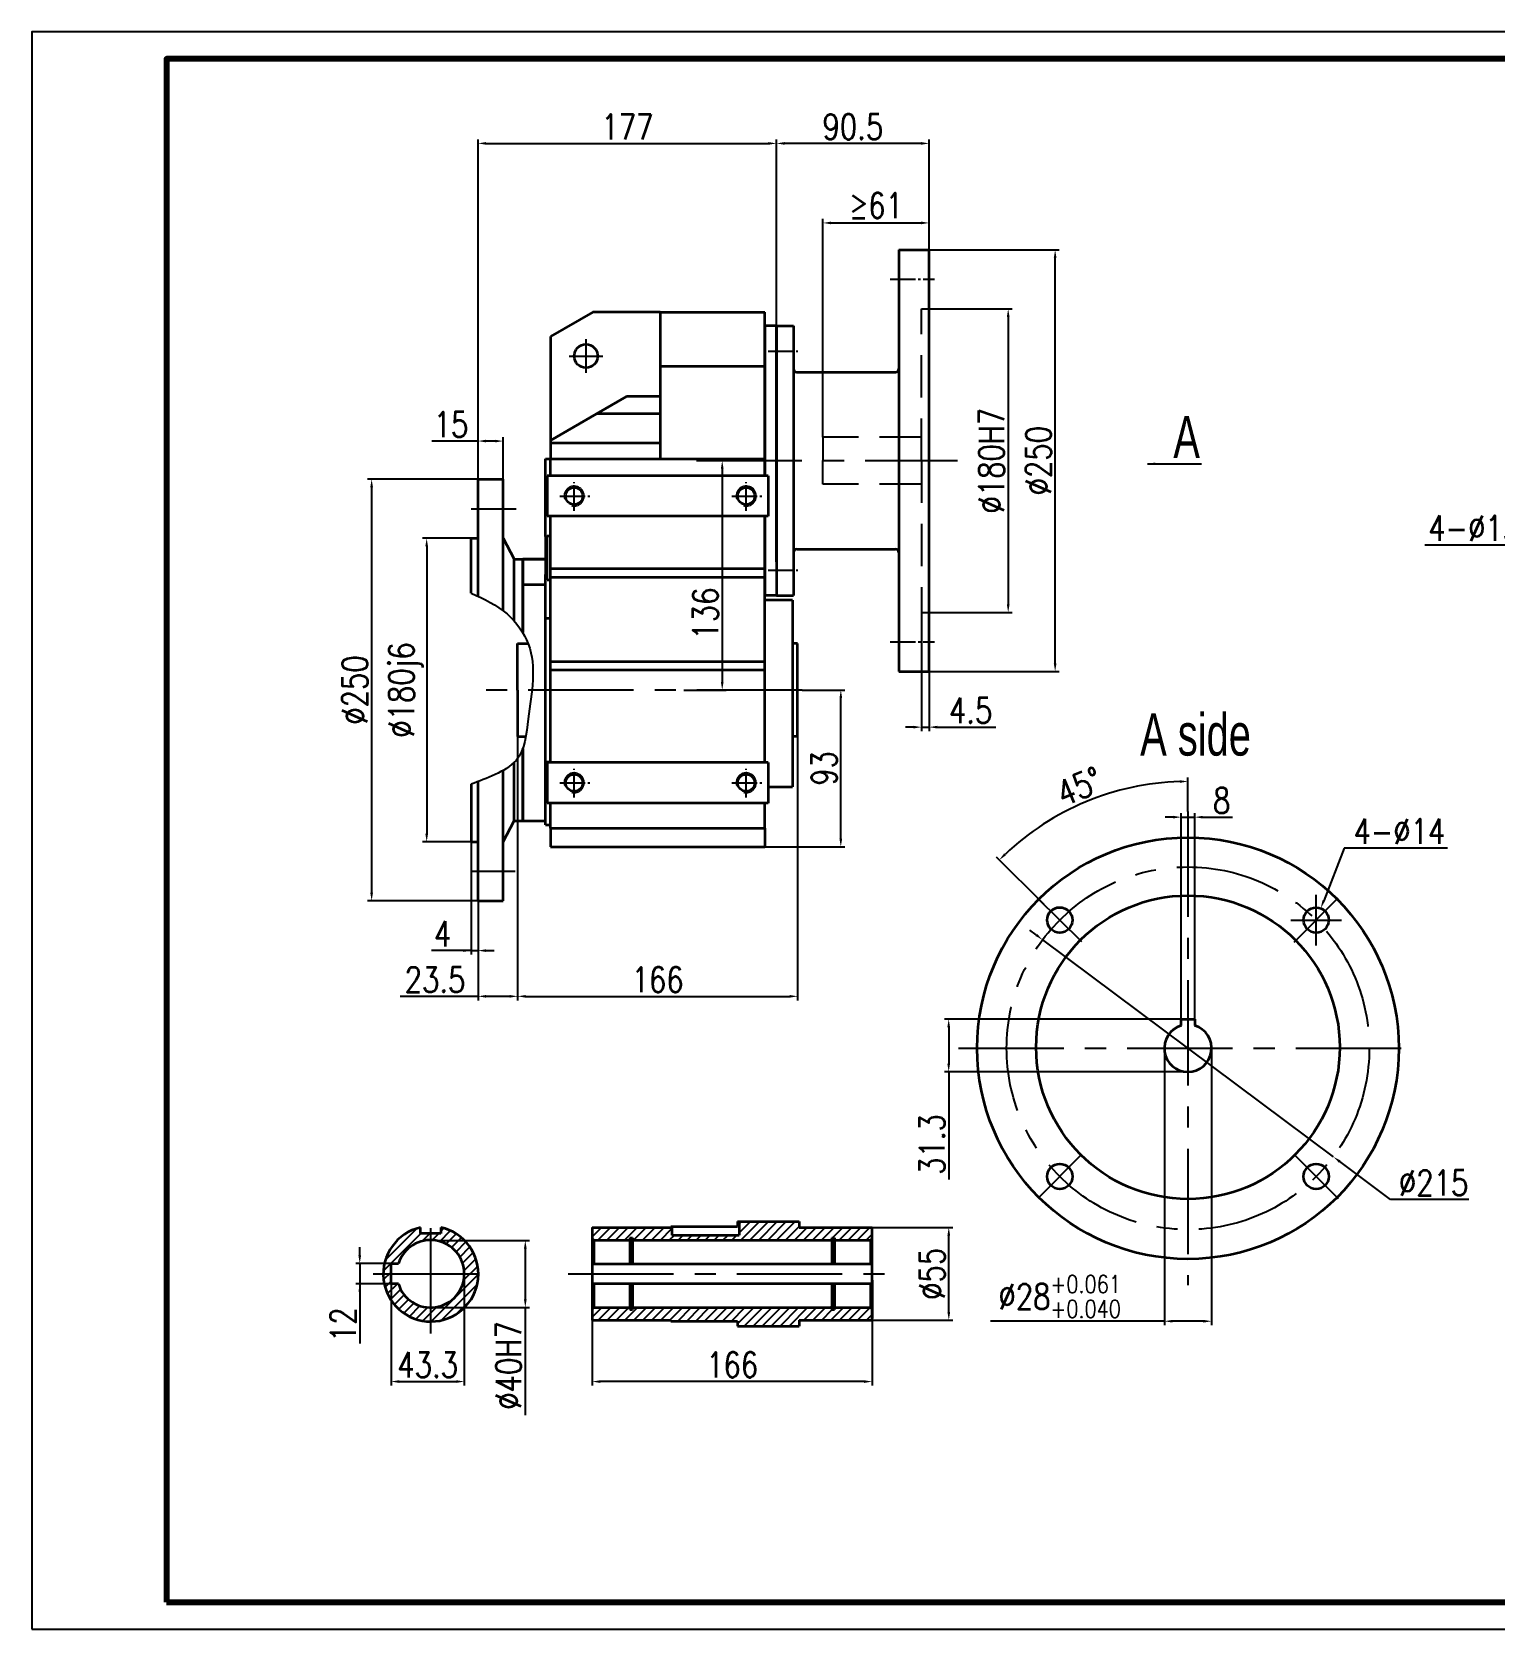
# Model space of a CAD drawing. Header units: millimetres. Extents: x 13353 to 14923, y -2887 to -1698.
# Drawn here: x 13353 to 14220, y -2645 to -1698 of the extents above; entities that cross this region are included whole.
import ezdxf

# ---------------------------------------------------------------- set-up
doc = ezdxf.new("R2010")
doc.units = ezdxf.units.MM
doc.header["$LTSCALE"] = 100
for name, pattern in [('CENTER', [2, 1.25, -0.25, 0.25, -0.25]), ('DASHED', [0.75, 0.5, -0.25]), ('EB_DASHDOT', [39, 30, -3, 3, -3]), ('HIDDEN', [1.905, 1.27, -0.635])]:
    doc.linetypes.add(name, pattern=pattern)
doc.layers.get('0').update_dxf_attribs({"lineweight": 35})
doc.layers.add('1轮廓实线层', color=7, linetype='Continuous', lineweight=35)
doc.layers.add('图眶', color=5, linetype='Continuous', lineweight=80)
for name, color, linetype in [('3中心线层', 1, 'CENTER'), ('4虚线层', 6, 'DASHED'), ('7标注层', 4, 'Continuous'), ('CAXA1', 1, 'EB_DASHDOT'), ('dim', 7, 'Continuous')]:
    doc.layers.add(name, color=color, linetype=linetype)
doc.styles.get("Standard").update_dxf_attribs({"font": 'thenor.shx', "width": 0.707, "bigfont": 'hztxt.shx'})
doc.styles.add('TH_GBDIM', font='romans.shx', dxfattribs={"width": 0.8, "bigfont": 'gbcbig.shx'})
doc.dimstyles.new('TH_GBDIM', dxfattribs={"dimscale": 6, "dimtxt": 2.5, "dimasz": 0.8, "dimexe": 0.4, "dimexo": 0, "dimgap": 0.4, "dimtad": 1, "dimdec": 1, "dimdsep": 46, "dimtxsty": 'TH_GBDIM', "dimcen": 2.5, "dimclrd": 130, "dimclre": 130, "dimclrt": 3, "dimadec": 0, "dimazin": 0, "dimtfac": 0.714286, "dimtdec": 1, "dimtmove": 0, "dimatfit": 3, "dimfxl": 1, "dimtolj": 1, "dimtzin": 0, "dimlwd": -1, "dimlwe": -1, "dimarcsym": 0})

# ---------------------------------------------------------------- blocks, each defined once
blk = doc.blocks.new('*D30')
at = {"layer": '7标注层', "color": 130}
for p, q in [((13640.79, -2115.37), (13640.79, -2271.9)), ((13806.79, -2115.37), (13806.79, -2271.9)), ((13645.59, -2269.5), (13801.99, -2269.5))]:
    blk.add_line(p, q, dxfattribs=at)
for points in [[(13645.59, -2268.7), (13645.59, -2270.3), (13640.79, -2269.5)], [(13801.99, -2270.3), (13801.99, -2268.7), (13806.79, -2269.5)]]:
    blk.add_solid(points, dxfattribs=at)
at = {"layer": 'Defpoints', "color": 0}
for p in [(13640.79, -2115.37), (13806.79, -2115.37), (13806.79, -2269.5)]:
    blk.add_point(p, dxfattribs=at)
at = {"layer": '7标注层', "color": 3, "insert": (13723.79, -2259.6), "char_height": 15, "attachment_point": 5, "style": 'TH_GBDIM'}
blk.add_mtext('\\A1;166', dxfattribs=at)
blk = doc.blocks.new('*D31')
at = {"layer": '7标注层', "color": 130}
for p, q in [((13809.56, -2087.87), (13834.8, -2087.87)), ((13832.4, -2176.07), (13832.4, -2092.67)), ((13787.29, -2180.87), (13834.8, -2180.87))]:
    blk.add_line(p, q, dxfattribs=at)
for points in [[(13833.2, -2092.67), (13831.6, -2092.67), (13832.4, -2087.87)], [(13831.6, -2176.07), (13833.2, -2176.07), (13832.4, -2180.87)]]:
    blk.add_solid(points, dxfattribs=at)
at = {"layer": 'Defpoints', "color": 0}
for p in [(13809.56, -2087.87), (13832.4, -2087.87), (13787.29, -2180.87)]:
    blk.add_point(p, dxfattribs=at)
at = {"layer": '7标注层', "color": 3, "insert": (13822.5, -2134.37), "char_height": 15, "attachment_point": 5, "rotation": 90, "style": 'TH_GBDIM'}
blk.add_mtext('\\A1;93', dxfattribs=at)
blk = doc.blocks.new('*D32')
at = {"layer": '7标注层', "color": 130}
for p, q in [((13755.05, -1951.87), (13764.49, -1951.87)), ((13762.09, -1956.67), (13762.09, -2083.07)), ((13739.31, -2087.87), (13764.49, -2087.87))]:
    blk.add_line(p, q, dxfattribs=at)
for points in [[(13762.89, -1956.67), (13761.29, -1956.67), (13762.09, -1951.87)], [(13761.29, -2083.07), (13762.89, -2083.07), (13762.09, -2087.87)]]:
    blk.add_solid(points, dxfattribs=at)
at = {"layer": 'Defpoints', "color": 0}
for p in [(13755.05, -1951.87), (13739.31, -2087.87), (13762.09, -2087.87)]:
    blk.add_point(p, dxfattribs=at)
at = {"layer": '7标注层', "color": 3, "insert": (13752.19, -2042.53), "char_height": 15, "attachment_point": 5, "rotation": 90, "style": 'TH_GBDIM'}
blk.add_mtext('\\A1;136', dxfattribs=at)
blk = doc.blocks.new('*D33')
at = {"layer": '7标注层', "color": 130}
for p, q in [((14178.75, -2001.77), (14254.87, -2001.77)), ((14254.87, -2001.77), (14276.71, -2008.47)), ((14294.21, -2013.83), (14281.3, -2009.87)), ((14298.8, -2015.23), (14303.39, -2016.64))]:
    blk.add_line(p, q, dxfattribs=at)
for points in [[(14276.48, -2009.23), (14276.95, -2007.7), (14281.3, -2009.87)], [(14299.04, -2014.47), (14298.57, -2016), (14294.21, -2013.83)]]:
    blk.add_solid(points, dxfattribs=at)
at = {"layer": 'Defpoints', "color": 0}
for p in [(14281.3, -2009.87), (14294.21, -2013.83)]:
    blk.add_point(p, dxfattribs=at)
at = {"layer": '7标注层', "color": 3, "insert": (14215.61, -1991.87), "char_height": 15, "attachment_point": 5, "style": 'TH_GBDIM'}
blk.add_mtext('\\A1;4-∅13.5', dxfattribs=at)
blk = doc.blocks.new('_Closed')
at = {"color": 0, "linetype": 'ByBlock', "lineweight": -2}
for p, q in [((-1, 0.17), (0, 0)), ((-1, 0.17), (-1, -0.17)), ((0, 0), (-1, -0.17)), ((0, 0), (-1, 0))]:
    blk.add_line(p, q, dxfattribs=at)
blk = doc.blocks.new('*D35')
at = {"layer": '7标注层', "color": 130}
for p, q in [((13640.79, -2115.37), (13640.79, -2271.9)), ((13617.29, -2212.87), (13617.29, -2271.9)), ((13617.29, -2269.5), (13571.12, -2269.5)), ((13635.99, -2269.5), (13622.09, -2269.5))]:
    blk.add_line(p, q, dxfattribs=at)
for points in [[(13622.09, -2268.7), (13622.09, -2270.3), (13617.29, -2269.5)], [(13635.99, -2270.3), (13635.99, -2268.7), (13640.79, -2269.5)]]:
    blk.add_solid(points, dxfattribs=at)
at = {"layer": 'Defpoints', "color": 0}
for p in [(13640.79, -2115.37), (13617.29, -2212.87), (13617.29, -2269.5)]:
    blk.add_point(p, dxfattribs=at)
at = {"layer": '7标注层', "color": 3, "insert": (13591.8, -2259.6), "char_height": 15, "attachment_point": 5, "style": 'TH_GBDIM'}
blk.add_mtext('\\A1;23.5', dxfattribs=at)
blk = doc.blocks.new('*D36')
at = {"layer": '7标注层', "color": 130}
for p, q in [((13613.29, -2177.87), (13613.29, -2244.78)), ((13617.29, -2212.87), (13617.29, -2244.78)), ((13613.29, -2242.38), (13589.65, -2242.38)), ((13608.49, -2242.38), (13603.69, -2242.38)), ((13613.29, -2242.38), (13617.29, -2242.38)), ((13622.09, -2242.38), (13626.89, -2242.38))]:
    blk.add_line(p, q, dxfattribs=at)
for points in [[(13608.49, -2243.18), (13608.49, -2241.58), (13613.29, -2242.38)], [(13622.09, -2241.58), (13622.09, -2243.18), (13617.29, -2242.38)]]:
    blk.add_solid(points, dxfattribs=at)
at = {"layer": 'Defpoints', "color": 0}
for p in [(13613.29, -2177.87), (13617.29, -2212.87), (13617.29, -2242.38)]:
    blk.add_point(p, dxfattribs=at)
at = {"layer": '7标注层', "color": 3, "insert": (13596.34, -2232.48), "char_height": 15, "attachment_point": 5, "style": 'TH_GBDIM'}
blk.add_mtext('\\A1;4', dxfattribs=at)
blk = doc.blocks.new('*D37')
at = {"layer": '7标注层', "color": 130}
for p, q in [((13617.29, -1962.87), (13551.82, -1962.87)), ((13554.22, -1967.67), (13554.22, -2208.07)), ((13617.29, -2212.87), (13551.82, -2212.87))]:
    blk.add_line(p, q, dxfattribs=at)
for points in [[(13555.02, -1967.67), (13553.42, -1967.67), (13554.22, -1962.87)], [(13553.42, -2208.07), (13555.02, -2208.07), (13554.22, -2212.87)]]:
    blk.add_solid(points, dxfattribs=at)
at = {"layer": 'Defpoints', "color": 0}
for p in [(13617.29, -1962.87), (13554.22, -2212.87), (13617.29, -2212.87)]:
    blk.add_point(p, dxfattribs=at)
at = {"layer": '7标注层', "color": 3, "insert": (13544.32, -2087.87), "char_height": 15, "attachment_point": 5, "rotation": 90, "style": 'TH_GBDIM'}
blk.add_mtext('\\A1;%%c250', dxfattribs=at)
blk = doc.blocks.new('*D210')
at = {"layer": '7标注层', "color": 130}
for p, q in [((13613.29, -1997.87), (13584.45, -1997.87)), ((13586.85, -2002.67), (13586.85, -2173.07)), ((13613.29, -2177.87), (13584.45, -2177.87))]:
    blk.add_line(p, q, dxfattribs=at)
for points in [[(13587.65, -2002.67), (13586.05, -2002.67), (13586.85, -1997.87)], [(13586.05, -2173.07), (13587.65, -2173.07), (13586.85, -2177.87)]]:
    blk.add_solid(points, dxfattribs=at)
at = {"layer": 'Defpoints', "color": 0}
for p in [(13613.29, -1997.87), (13586.85, -2177.87), (13613.29, -2177.87)]:
    blk.add_point(p, dxfattribs=at)
at = {"layer": '7标注层', "color": 3, "insert": (13574.45, -2087.87), "char_height": 15, "attachment_point": 5, "rotation": 90, "style": 'TH_GBDIM'}
blk.add_mtext('\\A1;%%c180{}{j6{\\H0.7x;}{}}', dxfattribs=at)
blk = doc.blocks.new('*D40')
at = {"layer": '7标注层', "color": 130}
for p, q in [((13617.29, -1940.27), (13589.97, -1940.27)), ((13617.29, -1962.87), (13617.29, -1937.87)), ((13627.49, -1940.27), (13622.09, -1940.27)), ((13632.29, -1962.87), (13632.29, -1937.87))]:
    blk.add_line(p, q, dxfattribs=at)
for points in [[(13622.09, -1939.47), (13622.09, -1941.07), (13617.29, -1940.27)], [(13627.49, -1941.07), (13627.49, -1939.47), (13632.29, -1940.27)]]:
    blk.add_solid(points, dxfattribs=at)
at = {"layer": 'Defpoints', "color": 0}
for p in [(13617.29, -1940.27), (13617.29, -1962.87), (13632.29, -1962.87)]:
    blk.add_point(p, dxfattribs=at)
at = {"layer": '7标注层', "color": 3, "insert": (13601.23, -1930.37), "char_height": 15, "attachment_point": 5, "style": 'TH_GBDIM'}
blk.add_mtext('\\A1;15', dxfattribs=at)
blk = doc.blocks.new('*D64')
at = {"layer": '7标注层', "color": 130}
for p, q in [((13684.98, -2461.51), (13684.98, -2500.3)), ((13850.98, -2461.51), (13850.98, -2500.3)), ((13846.18, -2497.9), (13689.78, -2497.9))]:
    blk.add_line(p, q, dxfattribs=at)
for points in [[(13689.78, -2497.1), (13689.78, -2498.7), (13684.98, -2497.9)], [(13846.18, -2498.7), (13846.18, -2497.1), (13850.98, -2497.9)]]:
    blk.add_solid(points, dxfattribs=at)
at = {"layer": 'Defpoints', "color": 0}
for p in [(13684.98, -2461.51), (13850.98, -2461.51), (13684.98, -2497.9)]:
    blk.add_point(p, dxfattribs=at)
at = {"layer": '7标注层', "color": 3, "insert": (13767.98, -2488), "char_height": 15, "attachment_point": 5, "style": 'TH_GBDIM'}
blk.add_mtext('\\A1;166', dxfattribs=at)
blk = doc.blocks.new('*D132')
at = {"layer": '7标注层', "color": 130}
for p, q in [((13592.35, -2414.26), (13647.73, -2414.26)), ((13645.33, -2419.06), (13645.33, -2449.21)), ((13589.16, -2454.01), (13647.73, -2454.01)), ((13645.33, -2454.01), (13645.33, -2517.89))]:
    blk.add_line(p, q, dxfattribs=at)
for points in [[(13646.13, -2419.06), (13644.53, -2419.06), (13645.33, -2414.26)], [(13644.53, -2449.21), (13646.13, -2449.21), (13645.33, -2454.01)]]:
    blk.add_solid(points, dxfattribs=at)
at = {"layer": 'Defpoints', "color": 0}
for p in [(13592.35, -2414.26), (13589.16, -2454.01), (13645.33, -2454.01)]:
    blk.add_point(p, dxfattribs=at)
at = {"layer": '7标注层', "color": 3, "insert": (13635.43, -2488.35), "char_height": 15, "attachment_point": 5, "rotation": 90, "style": 'TH_GBDIM'}
blk.add_mtext('\\A1;%%c40{}{H7{\\H0.7x;}{}}', dxfattribs=at)
blk = doc.blocks.new('*D66')
at = {"layer": '7标注层', "color": 130}
for p, q in [((13547.17, -2423.09), (13547.17, -2418.29)), ((13567.59, -2427.89), (13544.77, -2427.89)), ((13547.17, -2427.89), (13547.17, -2439.89)), ((13567.91, -2439.89), (13544.77, -2439.89)), ((13547.17, -2439.89), (13547.17, -2475.42)), ((13547.17, -2444.69), (13547.17, -2449.49))]:
    blk.add_line(p, q, dxfattribs=at)
for points in [[(13546.37, -2423.09), (13547.97, -2423.09), (13547.17, -2427.89)], [(13547.97, -2444.69), (13546.37, -2444.69), (13547.17, -2439.89)]]:
    blk.add_solid(points, dxfattribs=at)
at = {"layer": 'Defpoints', "color": 0}
for p in [(13567.59, -2427.89), (13547.17, -2439.89), (13567.91, -2439.89)]:
    blk.add_point(p, dxfattribs=at)
at = {"layer": '7标注层', "color": 3, "insert": (13537.27, -2464.16), "char_height": 15, "attachment_point": 5, "rotation": 90, "style": 'TH_GBDIM'}
blk.add_mtext('\\A1;12{}{}', dxfattribs=at)
blk = doc.blocks.new('*D147')
at = {"layer": '7标注层', "color": 130}
for p, q in [((13565.76, -2437.14), (13565.76, -2500.3)), ((13609.16, -2434.59), (13609.16, -2500.3)), ((13570.56, -2497.9), (13604.36, -2497.9))]:
    blk.add_line(p, q, dxfattribs=at)
for points in [[(13570.56, -2497.1), (13570.56, -2498.7), (13565.76, -2497.9)], [(13604.36, -2498.7), (13604.36, -2497.1), (13609.16, -2497.9)]]:
    blk.add_solid(points, dxfattribs=at)
at = {"layer": 'Defpoints', "color": 0}
for p in [(13565.76, -2437.14), (13609.16, -2434.59), (13609.16, -2497.9)]:
    blk.add_point(p, dxfattribs=at)
at = {"layer": '7标注层', "color": 3, "insert": (13587.46, -2488), "char_height": 15, "attachment_point": 5, "style": 'TH_GBDIM'}
blk.add_mtext('\\A1;43.3{}{{\\H0.7x;}{}}', dxfattribs=at)
blk = doc.blocks.new('*D68')
at = {"layer": '7标注层', "color": 130}
for p, q in [((13850.98, -2406.51), (13898.81, -2406.51)), ((13896.41, -2456.71), (13896.41, -2411.31)), ((13850.98, -2461.51), (13898.81, -2461.51))]:
    blk.add_line(p, q, dxfattribs=at)
for points in [[(13897.21, -2411.31), (13895.61, -2411.31), (13896.41, -2406.51)], [(13895.61, -2456.71), (13897.21, -2456.71), (13896.41, -2461.51)]]:
    blk.add_solid(points, dxfattribs=at)
at = {"layer": 'Defpoints', "color": 0}
for p in [(13850.98, -2406.51), (13896.41, -2406.51), (13850.98, -2461.51)]:
    blk.add_point(p, dxfattribs=at)
at = {"layer": '7标注层', "color": 3, "insert": (13886.51, -2434.01), "char_height": 15, "attachment_point": 5, "rotation": 90, "style": 'TH_GBDIM'}
blk.add_mtext('\\A1;%%c55{}{}', dxfattribs=at)
blk = doc.blocks.new('*D144')
at = {"layer": '7标注层', "color": 130}
for p, q in [((13617.29, -1962.87), (13617.29, -1761.37)), ((13622.09, -1763.77), (13789.49, -1763.77)), ((13794.29, -1962.87), (13794.29, -1761.37))]:
    blk.add_line(p, q, dxfattribs=at)
for points in [[(13622.09, -1762.97), (13622.09, -1764.57), (13617.29, -1763.77)], [(13789.49, -1764.57), (13789.49, -1762.97), (13794.29, -1763.77)]]:
    blk.add_solid(points, dxfattribs=at)
at = {"layer": 'Defpoints', "color": 0}
for p in [(13794.29, -1763.77), (13617.29, -1962.87), (13794.29, -1962.87)]:
    blk.add_point(p, dxfattribs=at)
at = {"layer": '7标注层', "color": 3, "insert": (13705.79, -1753.87), "char_height": 15, "attachment_point": 5, "style": 'TH_GBDIM'}
blk.add_mtext('\\A1;177', dxfattribs=at)
blk = doc.blocks.new('*D199')
at = {"layer": '7标注层', "color": 130}
for p, q in [((13884.79, -1826.87), (13961.88, -1826.87)), ((13959.48, -2072.07), (13959.48, -1831.67)), ((13884.79, -2076.87), (13961.88, -2076.87))]:
    blk.add_line(p, q, dxfattribs=at)
for points in [[(13960.28, -1831.67), (13958.68, -1831.67), (13959.48, -1826.87)], [(13958.68, -2072.07), (13960.28, -2072.07), (13959.48, -2076.87)]]:
    blk.add_solid(points, dxfattribs=at)
at = {"layer": 'Defpoints', "color": 0}
for p in [(13884.79, -1826.87), (13959.48, -1826.87), (13884.79, -2076.87)]:
    blk.add_point(p, dxfattribs=at)
at = {"layer": '7标注层', "color": 3, "insert": (13949.58, -1951.87), "char_height": 15, "attachment_point": 5, "rotation": 90, "style": 'TH_GBDIM'}
blk.add_mtext('\\A1;%%c250', dxfattribs=at)
blk = doc.blocks.new('*D200')
at = {"layer": '7标注层', "color": 130}
for p, q in [((13794.29, -1871.87), (13794.29, -1761.37)), ((13879.99, -1763.77), (13799.09, -1763.77)), ((13884.79, -1826.87), (13884.79, -1761.37))]:
    blk.add_line(p, q, dxfattribs=at)
for points in [[(13799.09, -1762.97), (13799.09, -1764.57), (13794.29, -1763.77)], [(13879.99, -1764.57), (13879.99, -1762.97), (13884.79, -1763.77)]]:
    blk.add_solid(points, dxfattribs=at)
at = {"layer": 'Defpoints', "color": 0}
for p in [(13794.29, -1763.77), (13884.79, -1826.87), (13794.29, -1871.87)]:
    blk.add_point(p, dxfattribs=at)
at = {"layer": '7标注层', "color": 3, "insert": (13839.54, -1753.87), "char_height": 15, "attachment_point": 5, "style": 'TH_GBDIM'}
blk.add_mtext('\\A1;90.5', dxfattribs=at)
blk = doc.blocks.new('*D201')
at = {"layer": '7标注层', "color": 130}
for p, q in [((13884.79, -1861.87), (13934.03, -1861.87)), ((13931.63, -1866.67), (13931.63, -2037.07)), ((13884.79, -2041.87), (13934.03, -2041.87))]:
    blk.add_line(p, q, dxfattribs=at)
for points in [[(13932.43, -1866.67), (13930.83, -1866.67), (13931.63, -1861.87)], [(13930.83, -2037.07), (13932.43, -2037.07), (13931.63, -2041.87)]]:
    blk.add_solid(points, dxfattribs=at)
at = {"layer": 'Defpoints', "color": 0}
for p in [(13884.79, -1861.87), (13884.79, -2041.87), (13931.63, -2041.87)]:
    blk.add_point(p, dxfattribs=at)
at = {"layer": '7标注层', "color": 3, "insert": (13921.73, -1951.87), "char_height": 15, "attachment_point": 5, "rotation": 90, "style": 'TH_GBDIM'}
blk.add_mtext('\\A1;%%c180H7', dxfattribs=at)
blk = doc.blocks.new('*D202')
at = {"layer": '7标注层', "color": 130}
for p, q in [((13880.29, -2041.87), (13880.29, -2112.28)), ((13884.79, -2076.87), (13884.79, -2112.28)), ((13875.49, -2109.88), (13870.69, -2109.88)), ((13880.29, -2109.88), (13884.79, -2109.88)), ((13889.59, -2109.88), (13924.33, -2109.88))]:
    blk.add_line(p, q, dxfattribs=at)
for points in [[(13875.49, -2110.68), (13875.49, -2109.08), (13880.29, -2109.88)], [(13889.59, -2109.08), (13889.59, -2110.68), (13884.79, -2109.88)]]:
    blk.add_solid(points, dxfattribs=at)
at = {"layer": 'Defpoints', "color": 0}
for p in [(13880.29, -2041.87), (13884.79, -2076.87), (13884.79, -2109.88)]:
    blk.add_point(p, dxfattribs=at)
at = {"layer": '7标注层', "color": 3, "insert": (13909.36, -2099.98), "char_height": 15, "attachment_point": 5, "style": 'TH_GBDIM'}
blk.add_mtext('\\A1;4.5', dxfattribs=at)
blk = doc.blocks.new('*D203')
at = {"layer": '7标注层', "color": 130, "ltscale": 10}
for p, q in [((14024.22, -2300.28), (14024.22, -2464.52)), ((14052.22, -2300.28), (14052.22, -2464.52)), ((14024.22, -2462.12), (13921.19, -2462.12)), ((14047.42, -2462.12), (14029.02, -2462.12))]:
    blk.add_line(p, q, dxfattribs=at)
at = {"layer": '7标注层', "color": 130}
for points in [[(14029.02, -2461.32), (14029.02, -2462.92), (14024.22, -2462.12)], [(14047.42, -2462.92), (14047.42, -2461.32), (14052.22, -2462.12)]]:
    blk.add_solid(points, dxfattribs=at)
at = {"layer": 'Defpoints', "color": 0}
for p in [(14024.22, -2300.28), (14052.22, -2300.28), (14024.22, -2462.12)]:
    blk.add_point(p, dxfattribs=at)
at = {"layer": '7标注层', "color": 3, "insert": (13962.19, -2447.47), "char_height": 15, "attachment_point": 5, "style": 'TH_GBDIM'}
blk.add_mtext('\\A1;%%c28{}{{\\H0.7x;{\\S+0.061^ +0.040;}}{}}', dxfattribs=at)
blk = doc.blocks.new('*D204')
at = {"layer": '7标注层', "color": 130, "ltscale": 10}
for p, q in [((14038.22, -2159.85), (14038.22, -2139.67)), ((13952.91, -2215.04), (13924.63, -2186.98))]:
    blk.add_line(p, q, dxfattribs=at)
blk.add_arc((14038.22, -2299.69), 157.62, 91.74492, 133.47726, dxfattribs=at)
at = {"layer": '7标注层', "color": 130}
for points in [[(14033.43, -2142.94), (14033.4, -2141.35), (14038.22, -2142.07)], [(13929.2, -2184.74), (13930.32, -2185.89), (13926.33, -2188.67)]]:
    blk.add_solid(points, dxfattribs=at)
at = {"layer": 'Defpoints', "color": 0}
for p in [(13997.22, -2147.5), (14038.22, -2159.85), (13952.91, -2215.04), (13979.1, -2241.03), (14038.22, -2440.71)]:
    blk.add_point(p, dxfattribs=at)
at = {"layer": '7标注层', "color": 3, "insert": (13973.81, -2145.05), "char_height": 15, "attachment_point": 5, "rotation": 22.61109, "style": 'TH_GBDIM'}
blk.add_mtext('\\A1;45%%d', dxfattribs=at)
blk = doc.blocks.new('*D205')
at = {"layer": 'Defpoints', "color": 0}
for p in [(14116.96, -2217.28), (14111.5, -2231.25)]:
    blk.add_point(p, dxfattribs=at)
at = {"layer": 'dim', "color": 130}
for p, q in [((14130.9, -2181.56), (14118.7, -2212.81)), ((14192.14, -2181.56), (14130.9, -2181.56)), ((14114.23, -2239.27), (14114.23, -2209.27)), ((14099.23, -2224.27), (14129.23, -2224.27))]:
    blk.add_line(p, q, dxfattribs=at)
blk.add_solid([(14117.96, -2212.52), (14119.45, -2213.1), (14116.96, -2217.28)], dxfattribs=at)
at = {"layer": 'dim', "color": 3, "insert": (14163.57, -2171.66), "char_height": 15, "attachment_point": 5, "style": 'TH_GBDIM'}
blk.add_mtext('\\A1;4-%%c14{}{{\\H0.7x;}{}}', dxfattribs=at)
blk = doc.blocks.new('*D206')
at = {"layer": '7标注层', "color": 130, "ltscale": 10}
for p, q in [((14029.42, -2163.25), (14024.62, -2163.25)), ((14034.22, -2282.98), (14034.22, -2160.85)), ((14034.22, -2163.25), (14042.22, -2163.25)), ((14042.22, -2282.98), (14042.22, -2160.85)), ((14047.02, -2163.25), (14064.62, -2163.25))]:
    blk.add_line(p, q, dxfattribs=at)
at = {"layer": '7标注层', "color": 130}
for points in [[(14029.42, -2164.05), (14029.42, -2162.45), (14034.22, -2163.25)], [(14047.02, -2162.45), (14047.02, -2164.05), (14042.22, -2163.25)]]:
    blk.add_solid(points, dxfattribs=at)
at = {"layer": 'Defpoints', "color": 0}
for p in [(14042.22, -2163.25), (14034.22, -2282.98), (14042.22, -2282.98)]:
    blk.add_point(p, dxfattribs=at)
at = {"layer": '7标注层', "color": 3, "insert": (14058.22, -2153.35), "char_height": 15, "attachment_point": 5, "style": 'TH_GBDIM'}
blk.add_mtext('\\A1;8', dxfattribs=at)
blk = doc.blocks.new('*D207')
at = {"layer": '7标注层', "color": 130, "ltscale": 10}
for p, q in [((14034.22, -2282.98), (13893.96, -2282.98)), ((13896.36, -2287.78), (13896.36, -2309.48)), ((14038.22, -2314.28), (13893.96, -2314.28)), ((13896.36, -2314.28), (13896.36, -2378.03))]:
    blk.add_line(p, q, dxfattribs=at)
at = {"layer": '7标注层', "color": 130}
for points in [[(13897.16, -2287.78), (13895.56, -2287.78), (13896.36, -2282.98)], [(13895.56, -2309.48), (13897.16, -2309.48), (13896.36, -2314.28)]]:
    blk.add_solid(points, dxfattribs=at)
at = {"layer": 'Defpoints', "color": 0}
for p in [(14034.22, -2282.98), (13896.36, -2314.28), (14038.22, -2314.28)]:
    blk.add_point(p, dxfattribs=at)
at = {"layer": '7标注层', "color": 3, "insert": (13886.46, -2357.35), "char_height": 15, "attachment_point": 5, "rotation": 90, "style": 'TH_GBDIM'}
blk.add_mtext('\\A1;31.3{}{{\\H0.7x;}{}}', dxfattribs=at)
blk = doc.blocks.new('*D208')
at = {"layer": 'Defpoints', "color": 0}
for p in [(13952.07, -2235.97), (14124.36, -2364.59)]:
    blk.add_point(p, dxfattribs=at)
at = {"layer": 'dim', "color": 130}
for p, q in [((13948.22, -2233.1), (13944.38, -2230.23)), ((13952.07, -2235.97), (14124.36, -2364.59)), ((14158.4, -2390), (14128.21, -2367.46)), ((14204.73, -2390), (14158.4, -2390))]:
    blk.add_line(p, q, dxfattribs=at)
for points in [[(13947.74, -2233.74), (13948.7, -2232.46), (13952.07, -2235.97)], [(14128.69, -2366.82), (14127.73, -2368.1), (14124.36, -2364.59)]]:
    blk.add_solid(points, dxfattribs=at)
at = {"layer": 'dim', "color": 3, "insert": (14183.87, -2380.1), "char_height": 15, "attachment_point": 5, "style": 'TH_GBDIM'}
blk.add_mtext('\\A1;∅215', dxfattribs=at)
blk = doc.blocks.new('*D209')
at = {"layer": '7标注层', "color": 130}
for p, q in [((13821.79, -1937.87), (13821.79, -1808.53)), ((13884.79, -1826.87), (13884.79, -1808.53)), ((13826.59, -1810.93), (13879.99, -1810.93))]:
    blk.add_line(p, q, dxfattribs=at)
for points in [[(13826.59, -1810.13), (13826.59, -1811.73), (13821.79, -1810.93)], [(13879.99, -1811.73), (13879.99, -1810.13), (13884.79, -1810.93)]]:
    blk.add_solid(points, dxfattribs=at)
at = {"layer": 'Defpoints', "color": 0}
for p in [(13884.79, -1810.93), (13884.79, -1826.87), (13821.79, -1937.87)]:
    blk.add_point(p, dxfattribs=at)
at = {"layer": '7标注层', "color": 3, "insert": (13853.29, -1800.62), "char_height": 15, "attachment_point": 5, "style": 'TH_GBDIM'}
blk.add_mtext('\\A1;≥61{}{{\\H0.7x;}{}}', dxfattribs=at)

msp = doc.modelspace()

# ---------------------------------------------------------------- hatches: boundary and pattern name
at = {"layer": '7标注层'}
h = msp.add_hatch(dxfattribs=at)
h.set_pattern_fill('ANSI31', color=256, scale=30, style=0)
h.set_pattern_definition([(45, (11068.867, -7398.6968), (-2.6516504, 2.6516504), [])])
h.paths.add_polyline_path([(13732.194, -2406.009), (13731.694, -2406.009), (13731.694, -2406.509), (13684.977, -2406.509), (13684.977, -2413.009), (13685.977, -2414.009), (13707.277, -2414.009), (13707.277, -2412.759), (13708.977, -2412.759), (13708.977, -2414.009), (13826.977, -2414.009), (13826.977, -2412.759), (13828.677, -2412.759), (13828.677, -2414.009), (13849.977, -2414.009), (13850.977, -2413.009), (13850.977, -2406.509), (13807.694, -2406.509), (13807.694, -2403.009), (13772.194, -2403.009), (13772.194, -2411.009), (13732.194, -2411.009)])
h.paths.add_polyline_path([(13850.977, -2455.009), (13849.977, -2454.009), (13828.677, -2454.009), (13828.677, -2454.055), (13828.677, -2455.259), (13826.977, -2455.259), (13826.977, -2454.009), (13708.977, -2454.009), (13708.977, -2454.261), (13708.977, -2455.259), (13707.277, -2455.259), (13707.277, -2454.009), (13685.977, -2454.009), (13684.977, -2455.009), (13684.977, -2461.509), (13731.694, -2461.509), (13731.694, -2462.009), (13771.194, -2462.009), (13771.194, -2465.009), (13807.694, -2465.009), (13807.694, -2461.509), (13850.977, -2461.509)])
h = msp.add_hatch(dxfattribs=at)
h.set_pattern_fill('ANSI31', color=256, scale=30, style=0)
h.set_pattern_definition([(45, (11113.835, -7398.6968), (-2.6516504, 2.6516504), [])])
h.paths.add_polyline_path([(13583.149, -2410.028), (13583.149, -2406.592, 0.3500898), (13561.097, -2434.009), (13565.762, -2434.009), (13565.762, -2427.893), (13570.122, -2427.893, -0.3221486), (13588.896, -2414.011), (13589.164, -2413.742), (13589.164, -2410.028)])
h.paths.add_polyline_path([(13595.149, -2410.028), (13589.166, -2410.028), (13589.164, -2410.03), (13589.164, -2414.009, -0.4142136), (13609.164, -2434.009), (13617.507, -2434.009, 0.3532071), (13595.149, -2406.525)])
h.paths.add_polyline_path([(13617.507, -2434.009), (13609.164, -2434.009, -0.4057822), (13589.741, -2454.001), (13589.164, -2454.578), (13589.164, -2462.323, 0.4167763)])
h.paths.add_polyline_path([(13589.164, -2454.009, -0.3292218), (13570.049, -2439.893), (13565.762, -2439.893), (13565.762, -2434.009), (13561.097, -2434.009, 0.4106283), (13588.847, -2462.319), (13589.164, -2462.003)])

# ---------------------------------------------------------------- linework, layer by layer
for p, q in [((13866.789, -1826.865), (13884.789, -1826.865)), ((13866.789, -1826.865), (13866.789, -2076.865)), ((13884.789, -2076.865), (13884.789, -1826.865)), ((13787.289, -1871.857), (13787.289, -1960.865)), ((13794.289, -1871.865), (13787.289, -1871.857)), ((13794.289, -2011.865), (13794.289, -1871.865)), ((13794.289, -1871.865), (13794.289, -2031.865)), ((13794.289, -1871.865), (13804.289, -1871.865)), ((13794.289, -1871.865), (13794.289, -2031.865)), ((13804.289, -1871.865), (13804.289, -2031.865)), ((13806.289, -1899.365), (13864.789, -1899.365)), ((13787.289, -1984.865), (13787.289, -2031.857)), ((13794.289, -2006.865), (13794.289, -2031.865)), ((13806.289, -2004.365), (13864.789, -2004.365)), ((13794.289, -2031.865), (13787.289, -2031.857)), ((13794.289, -2031.865), (13804.289, -2031.865)), ((13866.789, -2076.865), (13884.789, -2076.865)), ((13771.194, -2403.009), (13807.694, -2403.009)), ((13771.194, -2403.009), (13771.194, -2406.009)), ((13772.194, -2403.009), (13772.194, -2411.009)), ((13807.694, -2403.009), (13807.694, -2406.509)), ((13583.149, -2410.028), (13583.149, -2406.592)), ((13595.149, -2410.028), (13583.149, -2410.028)), ((13595.149, -2406.525), (13595.149, -2410.028)), ((13684.977, -2406.509), (13731.694, -2406.509)), ((13684.977, -2406.509), (13684.977, -2461.509)), ((13685.977, -2414.009), (13684.977, -2413.009)), ((13685.977, -2414.009), (13707.277, -2414.009)), ((13685.977, -2414.009), (13685.977, -2428.009)), ((13707.277, -2412.759), (13707.277, -2414.009)), ((13707.277, -2412.759), (13708.977, -2412.759)), ((13707.277, -2413.727), (13707.277, -2428.009)), ((13708.977, -2412.759), (13708.977, -2414.009)), ((13708.977, -2413.727), (13708.977, -2427.937)), ((13708.977, -2414.009), (13826.977, -2414.009)), ((13731.694, -2406.009), (13771.194, -2406.009)), ((13731.694, -2406.009), (13731.694, -2406.509)), ((13732.194, -2406.009), (13732.194, -2411.009)), ((13732.194, -2411.009), (13772.194, -2411.009)), ((13807.694, -2406.509), (13850.977, -2406.509)), ((13826.977, -2412.759), (13826.977, -2414.009)), ((13826.977, -2412.759), (13828.677, -2412.759)), ((13826.977, -2413.659), (13826.977, -2427.951)), ((13828.677, -2412.759), (13828.677, -2414.009)), ((13828.677, -2413.727), (13828.677, -2427.951)), ((13828.677, -2414.009), (13849.977, -2414.009)), ((13849.977, -2414.009), (13850.977, -2413.009)), ((13849.977, -2414.009), (13849.977, -2428.009)), ((13850.977, -2461.509), (13850.977, -2406.509)), ((13565.762, -2439.893), (13565.762, -2427.893)), ((13565.762, -2427.893), (13570.122, -2427.893)), ((13684.977, -2428.009), (13850.977, -2428.009)), ((13570.049, -2439.893), (13565.762, -2439.893)), ((13850.977, -2440.009), (13684.977, -2440.009)), ((13685.977, -2440.009), (13685.977, -2454.009)), ((13707.277, -2440.009), (13707.277, -2454.261)), ((13708.977, -2440.009), (13708.977, -2454.261)), ((13826.977, -2440.009), (13826.977, -2454.399)), ((13828.677, -2440.009), (13828.677, -2454.055)), ((13849.977, -2440.009), (13849.977, -2454.009)), ((13850.977, -2437.7), (13850.977, -2460.539)), ((13685.977, -2454.009), (13684.977, -2455.009)), ((13684.977, -2461.509), (13731.694, -2461.509)), ((13685.977, -2454.009), (13707.277, -2454.009)), ((13707.277, -2454.009), (13707.277, -2455.259)), ((13707.277, -2455.259), (13708.977, -2455.259)), ((13708.977, -2454.009), (13826.977, -2454.009)), ((13708.977, -2454.009), (13708.977, -2455.259)), ((13731.694, -2462.009), (13771.194, -2462.009)), ((13771.194, -2462.009), (13771.194, -2465.009)), ((13807.694, -2461.509), (13807.694, -2465.009)), ((13807.694, -2461.509), (13850.977, -2461.509)), ((13826.977, -2454.009), (13826.189, -2454.009)), ((13826.977, -2454.009), (13826.977, -2455.259)), ((13826.977, -2455.259), (13828.677, -2455.259)), ((13828.677, -2454.009), (13849.977, -2454.009)), ((13828.677, -2454.009), (13828.677, -2455.259)), ((13849.977, -2454.009), (13850.977, -2455.009)), ((13771.194, -2465.009), (13807.694, -2465.009))]:
    msp.add_line(p, q)
at = {"color": 7, "linetype": 'Continuous'}
for p, q in [((13685.289, -1863.865), (13660.289, -1878.299)), ((13725.289, -1863.865), (13685.289, -1863.865)), ((13725.289, -1863.865), (13725.289, -1895.865)), ((13725.289, -1863.865), (13787.289, -1863.865)), ((13787.289, -1895.865), (13787.289, -1863.865)), ((13660.289, -1878.299), (13660.289, -1939.846)), ((13725.289, -1895.865), (13787.289, -1895.865)), ((13725.289, -1895.865), (13725.289, -1950.865)), ((13787.289, -1950.865), (13787.289, -1895.865)), ((13705.289, -1913.865), (13687.637, -1924.056)), ((13725.289, -1913.865), (13705.289, -1913.865)), ((13687.637, -1924.056), (13660.289, -1939.846)), ((13725.289, -1924.056), (13687.637, -1924.056)), ((13660.289, -1939.846), (13660.289, -1941.562)), ((13725.289, -1941.562), (13660.289, -1941.562)), ((13660.289, -1941.562), (13660.289, -1950.865)), ((13657.289, -1964.796), (13657.289, -1950.806)), ((13657.289, -1950.806), (13660.289, -1950.806)), ((13660.289, -1960.865), (13660.289, -1950.865)), ((13660.289, -1950.865), (13725.289, -1950.865)), ((13725.289, -1950.865), (13787.289, -1950.865)), ((13787.289, -1960.865), (13787.289, -1950.865)), ((13617.289, -1962.865), (13632.289, -1962.865)), ((13617.289, -2032.313), (13617.289, -1962.865)), ((13632.289, -2040.893), (13632.289, -1962.865)), ((13657.289, -1996.873), (13657.289, -1964.796)), ((13657.289, -1964.796), (13658.289, -1964.796)), ((13789.289, -1960.865), (13658.289, -1960.865)), ((13658.289, -1960.865), (13658.289, -1984.865)), ((13789.289, -1960.865), (13789.289, -1984.865)), ((13789.289, -1984.865), (13658.289, -1984.865)), ((13660.289, -2015.865), (13660.289, -1984.865)), ((13787.289, -2015.865), (13787.289, -1984.865)), ((13613.289, -1997.865), (13617.289, -1997.865)), ((13613.289, -2030.473), (13613.289, -1997.865)), ((13632.289, -1997.865), (13638.789, -2010.365)), ((13657.289, -1996.873), (13657.289, -2019.437)), ((13657.289, -1996.873), (13658.289, -1996.873)), ((13658.289, -2022.63), (13658.289, -1996.63)), ((13660.289, -1996.63), (13658.289, -1996.63)), ((13638.789, -2010.365), (13643.789, -2010.365)), ((13638.789, -2046.93), (13638.789, -2010.365)), ((13643.782, -2053.739), (13643.779, -2010.365)), ((13643.789, -2010.365), (13643.789, -2010.396)), ((13657.289, -2010.365), (13643.789, -2010.365)), ((13643.789, -2010.396), (13643.789, -2025.377)), ((13657.289, -2010.396), (13643.789, -2010.396)), ((13660.289, -2020.865), (13660.289, -2015.865)), ((13660.289, -2015.865), (13787.289, -2015.865)), ((13787.289, -2020.865), (13787.289, -2015.865)), ((13643.789, -2025.377), (13657.289, -2025.377)), ((13643.789, -2025.377), (13643.789, -2053.751)), ((13657.289, -2021.53), (13657.289, -2019.437)), ((13657.289, -2019.437), (13658.289, -2019.437)), ((13657.289, -2021.53), (13658.289, -2021.53)), ((13657.289, -2045.365), (13657.289, -2021.53)), ((13658.289, -2022.63), (13660.289, -2022.63)), ((13660.289, -2070.865), (13660.289, -2020.865)), ((13660.289, -2020.865), (13787.289, -2020.865)), ((13787.289, -2070.865), (13787.289, -2020.865)), ((13803.789, -2034.519), (13787.289, -2034.519)), ((13803.789, -2034.519), (13803.789, -2145.365)), ((13643.789, -2040.838), (13643.789, -2053.751)), ((13657.289, -2045.365), (13660.289, -2045.365)), ((13657.289, -2130.365), (13657.289, -2045.365)), ((13640.789, -2087.865), (13640.789, -2060.365)), ((13640.789, -2060.365), (13647.021, -2060.365)), ((13806.789, -2060.365), (13803.789, -2060.365)), ((13806.789, -2115.365), (13806.789, -2060.365)), ((13660.289, -2070.865), (13787.289, -2070.865)), ((13660.289, -2075.865), (13660.289, -2070.865)), ((13787.289, -2075.865), (13787.289, -2070.865)), ((13660.289, -2130.865), (13660.289, -2075.865)), ((13660.289, -2075.865), (13787.289, -2075.865)), ((13787.289, -2130.865), (13787.289, -2075.865)), ((13640.789, -2087.865), (13640.789, -2115.365)), ((13640.789, -2115.365), (13645.642, -2115.365)), ((13806.789, -2115.365), (13803.789, -2115.365)), ((13643.789, -2165.365), (13643.786, -2122.527)), ((13643.789, -2165.365), (13643.789, -2122.52)), ((13643.789, -2165.365), (13643.789, -2122.52)), ((13643.789, -2122.52), (13643.789, -2165.365)), ((13657.289, -2130.365), (13660.289, -2130.365)), ((13657.289, -2167.865), (13657.289, -2130.365)), ((13632.289, -2212.865), (13632.289, -2135.475)), ((13638.789, -2165.365), (13638.789, -2130.686)), ((13789.289, -2130.865), (13658.289, -2130.865)), ((13658.289, -2130.865), (13658.289, -2154.865)), ((13789.289, -2130.865), (13789.289, -2154.865)), ((13613.289, -2143.687), (13613.289, -2177.865)), ((13617.289, -2212.865), (13617.289, -2142.182)), ((13789.289, -2145.365), (13803.789, -2145.365)), ((13789.289, -2154.865), (13658.289, -2154.865)), ((13660.289, -2169.865), (13660.289, -2154.865)), ((13787.289, -2169.865), (13787.289, -2154.865)), ((13632.289, -2177.865), (13638.789, -2165.365)), ((13638.789, -2165.365), (13643.789, -2165.365)), ((13643.789, -2165.365), (13657.289, -2165.365)), ((13657.289, -2167.865), (13660.289, -2167.865)), ((13613.289, -2177.865), (13617.289, -2177.865)), ((13660.289, -2169.865), (13787.289, -2169.865)), ((13660.289, -2169.865), (13660.289, -2180.865)), ((13787.289, -2169.865), (13787.289, -2180.865)), ((13660.289, -2180.865), (13787.289, -2180.865)), ((13617.289, -2212.865), (13632.289, -2212.865)), ((14034.215, -2282.98), (14042.215, -2282.98)), ((14034.215, -2286.863), (14034.215, -2282.98)), ((14042.215, -2282.98), (14042.215, -2286.863))]:
    msp.add_line(p, q, dxfattribs=at)
at = {"color": 0}
for p, q in [((13588.896, -2414.011), (13589.164, -2413.742)), ((13589.164, -2410.03), (13589.166, -2410.028)), ((13588.847, -2462.319), (13589.164, -2462.003)), ((13589.164, -2454.578), (13589.741, -2454.001))]:
    msp.add_line(p, q, dxfattribs=at)
at = {"color": 7, "linetype": 'Continuous'}
for centre, radius in [((13681.289, -1889.865), 7), ((13674.289, -1972.865), 5.1), ((13776.289, -1972.865), 5.1), ((13674.289, -2142.865), 5.1), ((13776.289, -2142.865), 5.1)]:
    msp.add_circle(centre, radius, dxfattribs=at)
for centre, radius in [((14038.215, -2300.28), 125), ((14038.215, -2299.689), 90), ((13962.203, -2224.264), 7.5), ((14114.229, -2224.266), 7.5), ((13962.2, -2376.292), 7.5), ((14114.229, -2376.294), 7.5)]:
    msp.add_circle(centre, radius)
for centre, radius, start, end in [((13806.289, -1897.365), 2, 180, 270), ((13864.789, -1897.365), 2, 270, 0), ((13806.289, -2006.365), 2, 90, 180), ((13864.789, -2006.365), 2, 0, 90), ((13589.302, -2434.118), 28.205, 102.600238, 78.035577), ((13589.164, -2434.009), 20, 197.109309, 162.193436)]:
    msp.add_arc(centre, radius, start, end)
at = {"color": 7, "linetype": 'HIDDEN', "lineweight": 0}
for centre in [(13674.289, -1972.865), (13674.289, -1972.865), (13776.289, -1972.865), (13674.289, -2142.865), (13674.289, -2142.865), (13776.289, -2142.865), (13776.289, -2142.865)]:
    msp.add_arc(centre, 6, 255, 195, dxfattribs=at)
at = {"color": 7, "linetype": 'Continuous', "lineweight": 0}
msp.add_arc((13776.289, -1972.865), 6, 255, 195, dxfattribs=at)
at = {"color": 7, "linetype": 'Continuous'}
msp.add_arc((14038.215, -2300.28), 14, 106.60155, 73.39845, dxfattribs=at)
at = {"layer": '1轮廓实线层'}
msp.add_line((13731.694, -2461.509), (13731.694, -2462.009), dxfattribs=at)
at = {"layer": '3中心线层'}
for p, q in [((13681.289, -1879.865), (13681.289, -1899.865)), ((13671.289, -1889.865), (13691.289, -1889.865)), ((13613.289, -1980.365), (13639.857, -1980.365)), ((13612.789, -2195.365), (13639.357, -2195.365))]:
    msp.add_line(p, q, dxfattribs=at)
at = {"layer": '3中心线层', "ltscale": 0.5}
for p, q in [((13746.814, -1951.865), (13901.626, -1951.865)), ((13809.556, -2087.865), (13610.064, -2087.865)), ((14038.215, -2159.853), (14038.215, -2440.706)), ((13975.295, -2237.258), (13949.108, -2211.274)), ((14101.237, -2237.359), (14127.221, -2211.173)), ((13902.144, -2300.28), (14174.286, -2300.28)), ((13975.193, -2363.201), (13949.209, -2389.387)), ((14101.136, -2363.302), (14127.323, -2389.286)), ((13589.302, -2469.484), (13589.302, -2398.534)), ((13555.163, -2434.009), (13623.441, -2434.009)), ((13670.777, -2434.009), (13860.984, -2434.009))]:
    msp.add_line(p, q, dxfattribs=at)
msp.add_circle((14038.215, -2300.28), 107.5, dxfattribs=at)
at = {"layer": '4虚线层', "ltscale": 0.5}
for p, q in [((13880.289, -1951.865), (13880.289, -1861.865)), ((13880.289, -1861.865), (13884.789, -1861.865)), ((13880.289, -1937.865), (13821.789, -1937.865)), ((13821.789, -1937.865), (13821.789, -1951.865)), ((13821.789, -1965.865), (13821.789, -1951.865)), ((13880.289, -1951.865), (13880.289, -2041.865)), ((13880.289, -1965.865), (13821.789, -1965.865)), ((13880.289, -2041.865), (13884.789, -2041.865))]:
    msp.add_line(p, q, dxfattribs=at)
at = {"layer": '7标注层'}
msp.add_lwpolyline([(13352.813, -2644.644), (14691.948, -2644.644), (14691.948, -1697.684), (13352.813, -1697.684)], close=True, dxfattribs=at)
msp.add_spline([(13613.289, -2030.473), (13634.618, -2042.787), (13647.101, -2060.578), (13647.101, -2104.903), (13639.815, -2129.577), (13627.457, -2137.949), (13613.289, -2143.687)], degree=3, dxfattribs=at)
at = {"layer": 'CAXA1', "ltscale": 0.005}
for p, q in [((13861.7, -1844.365), (13887.994, -1844.365)), ((13789.385, -1886.865), (13806.966, -1886.865)), ((13674.289, -1981.681), (13674.289, -1964.611)), ((13776.289, -1981.681), (13776.289, -1964.611)), ((13665.835, -1972.865), (13683.622, -1972.865)), ((13767.835, -1972.865), (13785.622, -1972.865)), ((13789.385, -2016.865), (13806.966, -2016.865)), ((13861.7, -2059.365), (13887.994, -2059.365)), ((13674.289, -2151.681), (13674.289, -2134.611)), ((13776.289, -2151.681), (13776.289, -2134.611)), ((13665.835, -2142.865), (13683.622, -2142.865)), ((13767.835, -2142.865), (13785.622, -2142.865))]:
    msp.add_line(p, q, dxfattribs=at)
at = {"layer": 'Defpoints', "color": 0, "linetype": 'ByBlock'}
for p in [(13707.277, -2447.081), (13708.977, -2447.084), (13826.977, -2454.009), (13828.677, -2454.009)]:
    msp.add_point(p, dxfattribs=at)
at = {"layer": '图眶'}
msp.add_lwpolyline([(13432.523, -2628.702), (14676.006, -2628.702), (14676.006, -1713.626), (13432.523, -1713.626)], close=True, dxfattribs=at)

# ---------------------------------------------------------------- texts
at = {"layer": '7标注层', "char_height": 25, "attachment_point": 1}
for s, insert, width in [('A', (14029.538, -1925.354), 64.50514), ('A side', (14009.873, -2101.748), 62.33685)]:
    msp.add_mtext(s, dxfattribs=dict(at, insert=insert, width=width))

# ---------------------------------------------------------------- dimensions: what is measured, and where the dimension line sits
at = {"layer": '7标注层'}
for base, p1, p2, picture, middle in [((13794.289, -1763.768), (13617.289, -1962.865), (13794.289, -1962.865), '*D144', (13705.789, -1753.868)), ((13794.289, -1763.766), (13884.789, -1826.865), (13794.289, -1871.865), '*D200', (13839.539, -1753.866)), ((13617.289, -1940.274), (13632.289, -1962.865), (13617.289, -1962.865), '*D40', (13601.231, -1930.374)), ((13884.789, -2109.882), (13880.289, -2041.865), (13884.789, -2076.865), '*D202', (13909.36, -2099.982)), ((13617.289, -2269.496), (13640.789, -2115.365), (13617.289, -2212.865), '*D35', (13591.803, -2259.596)), ((13806.789, -2269.496), (13640.789, -2115.365), (13806.789, -2115.365), '*D30', (13723.789, -2259.596))]:
    dim = msp.add_linear_dim(base=base, p1=p1, p2=p2, dimstyle='TH_GBDIM', dxfattribs=at)
    dim.commit()
    dim.dimension.update_dxf_attribs({"geometry": picture, "text_midpoint": middle})
dim = msp.add_linear_dim(base=(13884.789, -1810.93), p1=(13821.789, -1937.865), p2=(13884.789, -1826.865), text='≥61{}{{\\H0.7x;}{}}', dimstyle='TH_GBDIM', dxfattribs=at)
dim.commit()
dim.dimension.update_dxf_attribs({"geometry": '*D209', "text_midpoint": (13853.289, -1800.617)})
for base, p1, p2, text, override, picture, middle in [((13959.476, -1826.865), (13884.789, -2076.865), (13884.789, -1826.865), '%%c<>', {"dimtxsty": 'TH_GBDIM'}, '*D199', (13949.576, -1951.865)), ((13586.845, -2177.865), (13613.289, -1997.865), (13613.289, -2177.865), '%%c<>{}{j6{\\H0.7x;}{}}', {"dimdec": 0}, '*D210', (13574.445, -2087.865))]:
    dim = msp.add_linear_dim(base=base, p1=p1, p2=p2, angle=90, text=text, dimstyle='TH_GBDIM', override=override, dxfattribs=at)
    dim.commit()
    dim.dimension.update_dxf_attribs({"geometry": picture, "text_midpoint": middle})
for base, p1, p2, text, picture, middle in [((13931.635, -2041.865), (13884.789, -1861.865), (13884.789, -2041.865), '%%c<>H7', '*D201', (13921.735, -1951.865)), ((13554.216, -2212.865), (13617.289, -1962.865), (13617.289, -2212.865), '%%c<>', '*D37', (13544.316, -2087.865))]:
    dim = msp.add_linear_dim(base=base, p1=p1, p2=p2, angle=90, text=text, dimstyle='TH_GBDIM', dxfattribs=at)
    dim.commit()
    dim.dimension.update_dxf_attribs({"geometry": picture, "text_midpoint": middle})
dim = msp.add_linear_dim(base=(13762.094, -2087.865), p1=(13755.046, -1951.865), p2=(13739.311, -2087.865), angle=90, dimstyle='TH_GBDIM', dxfattribs=at)
dim.commit()
dim.dimension.update_dxf_attribs({"geometry": '*D32', "text_midpoint": (13762.094, -2042.535), "dimtype": 160})
dim = msp.add_diameter_dim_2p(p1=(14294.212, -2013.829), p2=(14281.304, -2009.874), text='4-<>', dimstyle='TH_GBDIM', override={"dimtoh": 1, "dimblk1": 'Closed', "dimblk2": 'Closed', "dimatfit": 1}, dxfattribs=at)
dim.commit()
dim.dimension.update_dxf_attribs({"geometry": '*D33', "text_midpoint": (14215.609, -2001.774), "dimtype": 163})
dim = msp.add_linear_dim(base=(13832.403, -2087.865), p1=(13787.289, -2180.865), p2=(13809.556, -2087.865), angle=90, dimstyle='TH_GBDIM', dxfattribs=at)
dim.commit()
dim.dimension.update_dxf_attribs({"geometry": '*D31', "text_midpoint": (13822.503, -2134.365)})
at = {"layer": '7标注层', "ltscale": 10}
dim = msp.add_angular_dim_2l(base=(13997.224, -2147.495), line1=((14038.215, -2159.853), (14038.215, -2440.706)), line2=((13979.098, -2241.028), (13952.911, -2215.044)), dimstyle='TH_GBDIM', override={"dimdec": 0, "dimtxsty": 'TH_GBDIM'}, dxfattribs=at)
dim.commit()
dim.dimension.update_dxf_attribs({"geometry": '*D204', "text_midpoint": (13973.809, -2145.048)})
dim = msp.add_linear_dim(base=(14042.215, -2163.255), p1=(14034.215, -2282.98), p2=(14042.215, -2282.98), dimstyle='TH_GBDIM', override={"dimdec": 0}, dxfattribs=at)
dim.commit()
dim.dimension.update_dxf_attribs({"geometry": '*D206', "text_midpoint": (14058.215, -2153.355)})
at = {"layer": '7标注层'}
dim = msp.add_linear_dim(base=(13617.289, -2242.38), p1=(13613.289, -2177.865), p2=(13617.289, -2212.865), dimstyle='TH_GBDIM', dxfattribs=at)
dim.commit()
dim.dimension.update_dxf_attribs({"geometry": '*D36', "text_midpoint": (13596.336, -2242.38), "dimtype": 160})
at = {"layer": '7标注层', "ltscale": 10}
dim = msp.add_linear_dim(base=(13896.362, -2314.28), p1=(14034.215, -2282.98), p2=(14038.215, -2314.28), angle=90, text='<>{}{{\\H0.7x;}{}}', dimstyle='TH_GBDIM', override={"dimtxsty": 'TH_GBDIM'}, dxfattribs=at)
dim.commit()
dim.dimension.update_dxf_attribs({"geometry": '*D207', "text_midpoint": (13896.362, -2357.346), "dimtype": 160})
dim = msp.add_linear_dim(base=(14024.215, -2462.119), p1=(14052.215, -2300.28), p2=(14024.215, -2300.28), text='%%c<>{}{{\\H0.7x;{\\S+0.061^ +0.040;}}{}}', dimstyle='TH_GBDIM', override={"dimdec": 0}, dxfattribs=at)
dim.commit()
dim.dimension.update_dxf_attribs({"geometry": '*D203', "text_midpoint": (13962.189, -2462.119), "dimtype": 160})
at = {"layer": '7标注层'}
for base, p1, p2, text, override, picture, middle in [((13645.326, -2454.009), (13592.354, -2414.265), (13589.164, -2454.009), '%%c<>{}{H7{\\H0.7x;}{}}', {"dimdec": 0, "dimtxsty": 'TH_GBDIM'}, '*D132', (13645.326, -2488.352)), ((13896.409, -2406.509), (13850.977, -2461.509), (13850.977, -2406.509), '%%c<>{}{}', {"dimtxsty": 'TH_GBDIM'}, '*D68', (13896.409, -2434.009)), ((13547.171, -2439.893), (13567.589, -2427.893), (13567.906, -2439.893), '<>{}{}', {"dimtxsty": 'TH_GBDIM'}, '*D66', (13547.171, -2464.161))]:
    dim = msp.add_linear_dim(base=base, p1=p1, p2=p2, angle=90, text=text, dimstyle='TH_GBDIM', override=override, dxfattribs=at)
    dim.commit()
    dim.dimension.update_dxf_attribs({"geometry": picture, "text_midpoint": middle, "dimtype": 160})
dim = msp.add_linear_dim(base=(13609.156, -2497.898), p1=(13565.762, -2437.144), p2=(13609.156, -2434.586), text='43.3{}{{\\H0.7x;}{}}', dimstyle='TH_GBDIM', override={"dimtxsty": 'TH_GBDIM'}, dxfattribs=at)
dim.commit()
dim.dimension.update_dxf_attribs({"geometry": '*D147', "text_midpoint": (13587.459, -2497.898), "dimtype": 160})
dim = msp.add_linear_dim(base=(13684.977, -2497.898), p1=(13850.977, -2461.509), p2=(13684.977, -2461.509), dimstyle='TH_GBDIM', override={"dimtxsty": 'TH_GBDIM'}, dxfattribs=at)
dim.commit()
dim.dimension.update_dxf_attribs({"geometry": '*D64', "text_midpoint": (13767.977, -2497.898), "dimtype": 160})
at = {"layer": 'dim'}
dim = msp.add_diameter_dim_2p(p1=(14111.502, -2231.252), p2=(14116.956, -2217.279), text='4-%%c14{}{{\\H0.7x;}{}}', dimstyle='TH_GBDIM', override={"dimtoh": 1, "dimdec": 2, "dimlfac": 1, "dimtxsty": 'TH_GBDIM', "dimtix": 0, "dimtofl": 0, "dimtmove": 0}, dxfattribs=at)
dim.commit()
dim.dimension.update_dxf_attribs({"geometry": '*D205', "text_midpoint": (14163.567, -2181.556), "dimtype": 163})
dim = msp.add_diameter_dim_2p(p1=(13952.07, -2235.974), p2=(14124.361, -2364.585), dimstyle='TH_GBDIM', override={"dimtoh": 1, "dimtxsty": 'TH_GBDIM'}, dxfattribs=at)
dim.commit()
dim.dimension.update_dxf_attribs({"geometry": '*D208', "text_midpoint": (14183.87, -2389.997), "dimtype": 163})

# ---------------------------------------------------------------- leaders
at = {"layer": '7标注层'}
msp.add_leader([(14014.139, -1953.747), (14046.256, -1953.747)], dimstyle='TH_GBDIM', override={"dimgap": 1.5, "dimtad": 0}, dxfattribs=at)

doc.saveas('drawing.dxf')
